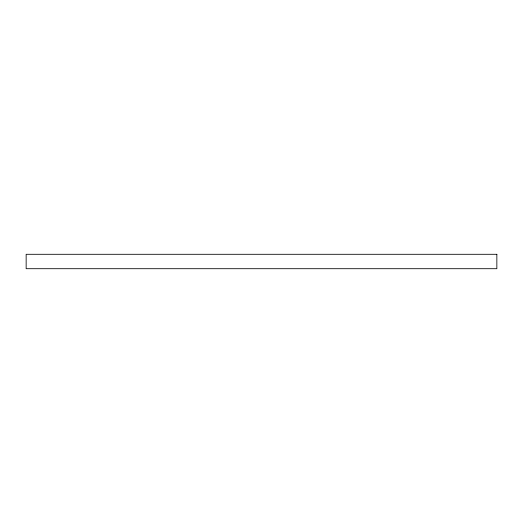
<?xml version="1.0" encoding="UTF-8"?>
<svg xmlns="http://www.w3.org/2000/svg" width="523" height="523" viewBox="0 0 523 523"><rect width="100%" height="100%" fill="white"/><g stroke="black" fill="none" stroke-linecap="round" stroke-linejoin="round"><path stroke-width="0.78" d="M496.85 254.296L26.15 254.296L26.15 268.704L496.85 268.704L496.85 254.296"/></g></svg>
